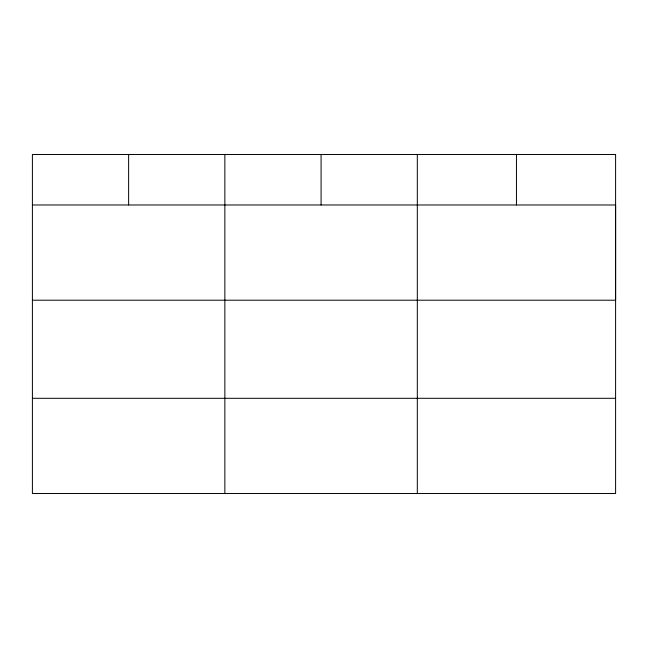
<?xml version="1.0" encoding="UTF-8"?>
<svg xmlns="http://www.w3.org/2000/svg" width="648" height="648" viewBox="0 0 648 648"><rect width="100%" height="100%" fill="white"/><g stroke="black" fill="none" stroke-linecap="round" stroke-linejoin="round"><path stroke-width="0.97" d="M32.4 204.979L615.6 204.979L615.6 300.202L32.4 300.202M32.4 398.301L615.6 398.301M516.456 154.475L516.456 204.979M417.312 154.475L417.312 493.525M321.084 154.475L321.084 204.979M224.856 154.475L224.856 493.525M128.628 154.475L128.628 204.979M615.6 154.475L32.4 154.475L32.4 493.525L615.6 493.525L615.6 154.475"/></g></svg>
